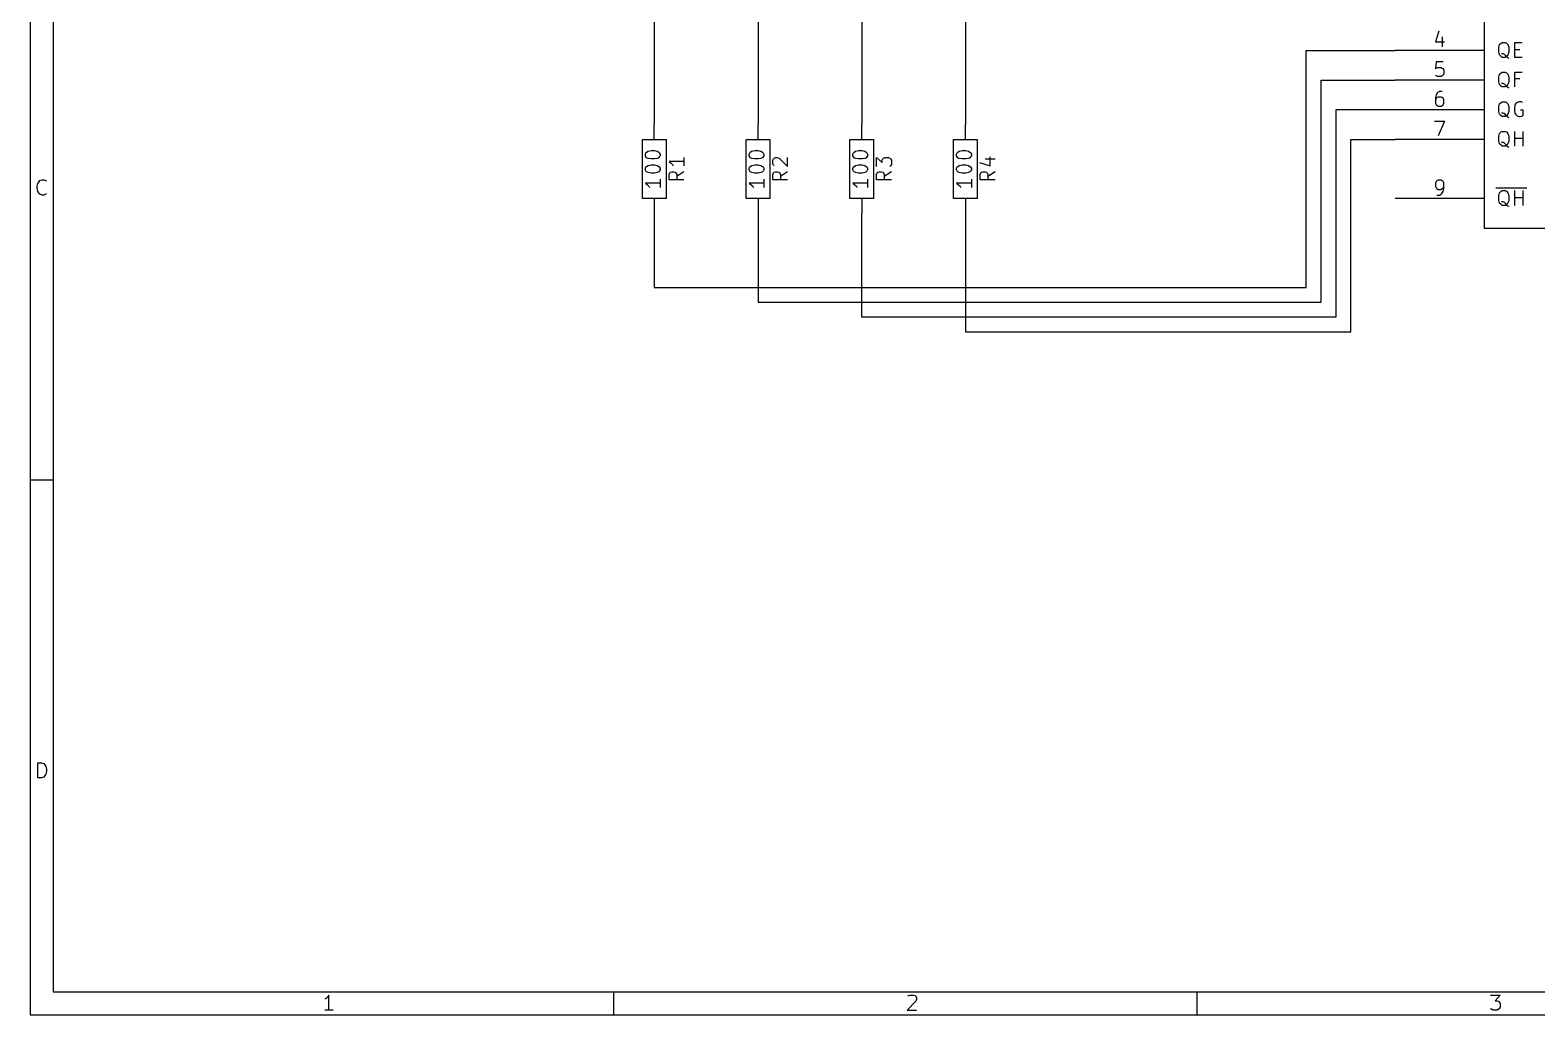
# Model space of a CAD drawing. Extents: x 10 to 269, y -206 to -10.
# Drawn here: x 10 to 139.1, y -205.9 to -121.4 of the extents above; entities that cross this region are included whole.
import ezdxf

# ---------------------------------------------------------------- set-up
doc = ezdxf.new("R2010")
doc.units = 0
doc.header["$MEASUREMENT"] = 0
doc.layers.add('BLACK', color=7, linetype='CONTINUOUS')

msp = doc.modelspace()

# ---------------------------------------------------------------- linework, layer by layer
at = {"layer": 'Black'}
for p, q in [((134.62, -110.49), (134.62, -138.43)), ((130.734, -121.539), (130.454, -122.453)), ((130.454, -122.453), (131.216, -122.453)), ((131.039, -122.022), (131.039, -122.885)), ((134.62, -123.19), (127, -123.19)), ((130.505, -124.155), (130.454, -124.739)), ((130.454, -124.739), (130.505, -124.689)), ((131.115, -124.155), (130.505, -124.155)), ((130.505, -124.689), (130.632, -124.638)), ((130.632, -124.638), (130.937, -124.638)), ((130.937, -124.638), (131.039, -124.689)), ((131.039, -124.689), (131.115, -124.739)), ((131.115, -124.739), (131.166, -124.866)), ((131.166, -125.171), (131.115, -125.298)), ((131.166, -124.866), (131.166, -125.171)), ((134.62, -125.73), (127, -125.73)), ((130.505, -125.349), (130.454, -125.298)), ((130.632, -125.425), (130.505, -125.349)), ((130.937, -125.425), (130.632, -125.425)), ((131.039, -125.349), (130.937, -125.425)), ((131.115, -125.298), (131.039, -125.349)), ((130.505, -127), (130.454, -127.229)), ((130.454, -127.229), (130.454, -127.711)), ((130.505, -127.279), (130.454, -127.406)), ((130.454, -127.711), (130.505, -127.838)), ((130.632, -126.797), (130.505, -127)), ((130.556, -127.229), (130.505, -127.279)), ((130.505, -127.838), (130.556, -127.889)), ((130.683, -127.178), (130.556, -127.229)), ((130.683, -126.746), (130.632, -126.797)), ((130.81, -126.695), (130.683, -126.746)), ((130.937, -127.178), (130.683, -127.178)), ((131.039, -126.695), (130.81, -126.695)), ((131.039, -127.229), (130.937, -127.178)), ((131.115, -127.279), (131.039, -127.229)), ((131.039, -127.889), (131.115, -127.838)), ((131.166, -127.406), (131.115, -127.279)), ((131.115, -127.838), (131.166, -127.711)), ((131.166, -127.711), (131.166, -127.406)), ((134.62, -128.27), (127, -128.27)), ((130.556, -127.889), (130.683, -127.965)), ((130.683, -127.965), (130.937, -127.965)), ((130.937, -127.965), (131.039, -127.889)), ((63.5, -130.81), (63.5, -129.54)), ((72.39, -130.81), (72.39, -129.54)), ((81.28, -130.81), (81.28, -129.54)), ((90.17, -130.81), (90.17, -129.54)), ((130.378, -129.235), (131.216, -129.235)), ((131.216, -129.235), (130.683, -130.505)), ((62.484, -135.89), (62.484, -130.81)), ((62.484, -130.81), (64.516, -130.81)), ((64.516, -130.81), (64.516, -135.89)), ((71.374, -135.89), (71.374, -130.81)), ((71.374, -130.81), (73.406, -130.81)), ((73.406, -130.81), (73.406, -135.89)), ((80.264, -135.89), (80.264, -130.81)), ((80.264, -130.81), (82.296, -130.81)), ((82.296, -130.81), (82.296, -135.89)), ((89.154, -135.89), (89.154, -130.81)), ((89.154, -130.81), (91.186, -130.81)), ((91.186, -130.81), (91.186, -135.89)), ((134.62, -130.81), (127, -130.81)), ((130.505, -134.417), (130.454, -134.544)), ((130.454, -134.544), (130.454, -134.849)), ((130.454, -134.849), (130.505, -134.976)), ((130.556, -134.366), (130.505, -134.417)), ((130.505, -134.976), (130.556, -135.026)), ((130.683, -134.315), (130.556, -134.366)), ((130.556, -135.026), (130.683, -135.103)), ((130.556, -135.585), (130.81, -135.585)), ((130.937, -134.315), (130.683, -134.315)), ((130.683, -135.103), (130.937, -135.103)), ((130.81, -135.585), (130.937, -135.509)), ((131.039, -134.366), (130.937, -134.315)), ((130.937, -135.103), (131.039, -135.026)), ((130.937, -135.509), (130.988, -135.458)), ((130.988, -135.458), (131.115, -135.28)), ((131.115, -134.417), (131.039, -134.366)), ((131.039, -135.026), (131.115, -134.976)), ((131.166, -134.544), (131.115, -134.417)), ((131.115, -134.976), (131.166, -134.849)), ((131.115, -135.28), (131.166, -135.026)), ((131.166, -135.026), (131.166, -134.544)), ((64.516, -135.89), (62.484, -135.89)), ((63.5, -135.89), (63.5, -137.16)), ((73.406, -135.89), (71.374, -135.89)), ((72.39, -135.89), (72.39, -137.16)), ((82.296, -135.89), (80.264, -135.89)), ((81.28, -135.89), (81.28, -137.16)), ((91.186, -135.89), (89.154, -135.89)), ((90.17, -135.89), (90.17, -137.16)), ((134.62, -135.89), (127, -135.89)), ((134.62, -138.43), (154.94, -138.43))]:
    msp.add_line(p, q, dxfattribs=at)
at = {"layer": 'Blue 4'}
for p, q in [((63.5, -73.66), (63.5, -129.54)), ((72.39, -73.66), (72.39, -129.54)), ((81.28, -73.66), (81.28, -129.54)), ((90.17, -73.66), (90.17, -129.54)), ((119.38, -143.51), (119.38, -123.19)), ((119.38, -123.19), (127, -123.19)), ((120.65, -144.78), (120.65, -125.73)), ((120.65, -125.73), (127, -125.73)), ((127, -128.27), (121.92, -128.27)), ((121.92, -128.27), (121.92, -146.05)), ((123.19, -147.32), (123.19, -130.81)), ((123.19, -130.81), (127, -130.81)), ((63.5, -137.16), (63.5, -143.51)), ((72.39, -137.16), (72.39, -144.78)), ((81.28, -146.05), (81.28, -137.16)), ((90.17, -137.16), (90.17, -147.32)), ((63.5, -143.51), (119.38, -143.51)), ((72.39, -144.78), (120.65, -144.78)), ((121.92, -146.05), (81.28, -146.05)), ((90.17, -147.32), (123.19, -147.32))]:
    msp.add_line(p, q, dxfattribs=at)
at = {"layer": 'Gray 1'}
for p, q in [((135.941, -122.682), (136.068, -122.555)), ((136.068, -122.555), (136.169, -122.504)), ((136.169, -122.504), (136.423, -122.504)), ((136.423, -122.504), (136.55, -122.555)), ((136.55, -122.555), (136.652, -122.682)), ((137.262, -123.774), (137.262, -122.504)), ((137.262, -122.504), (137.871, -122.504)), ((135.89, -122.911), (135.941, -122.682)), ((135.89, -123.342), (135.89, -122.911)), ((135.941, -123.571), (135.89, -123.342)), ((136.068, -123.698), (135.941, -123.571)), ((136.169, -123.774), (136.068, -123.698)), ((136.246, -123.469), (136.119, -123.469)), ((136.423, -123.774), (136.169, -123.774)), ((136.373, -123.52), (136.246, -123.469)), ((136.55, -123.698), (136.373, -123.52)), ((136.55, -123.698), (136.423, -123.774)), ((136.652, -123.571), (136.55, -123.698)), ((136.652, -123.825), (136.55, -123.698)), ((136.652, -122.682), (136.728, -122.911)), ((136.728, -123.342), (136.652, -123.571)), ((136.779, -123.876), (136.652, -123.825)), ((136.728, -122.911), (136.728, -123.342)), ((137.262, -123.088), (137.693, -123.088)), ((137.871, -123.774), (137.262, -123.774)), ((135.89, -125.451), (135.941, -125.222)), ((135.941, -125.222), (136.068, -125.095)), ((136.068, -125.095), (136.169, -125.044)), ((136.169, -125.044), (136.423, -125.044)), ((136.423, -125.044), (136.55, -125.095)), ((136.55, -125.095), (136.652, -125.222)), ((136.652, -125.222), (136.728, -125.451)), ((137.262, -126.314), (137.262, -125.044)), ((137.262, -125.044), (137.871, -125.044)), ((135.89, -125.882), (135.89, -125.451)), ((135.941, -126.111), (135.89, -125.882)), ((136.068, -126.238), (135.941, -126.111)), ((136.169, -126.314), (136.068, -126.238)), ((136.246, -126.009), (136.119, -126.009)), ((136.423, -126.314), (136.169, -126.314)), ((136.373, -126.06), (136.246, -126.009)), ((136.55, -126.238), (136.373, -126.06)), ((136.55, -126.238), (136.423, -126.314)), ((136.652, -126.111), (136.55, -126.238)), ((136.652, -126.365), (136.55, -126.238)), ((136.728, -125.882), (136.652, -126.111)), ((136.779, -126.416), (136.652, -126.365)), ((136.728, -125.451), (136.728, -125.882)), ((137.693, -125.628), (137.262, -125.628)), ((135.89, -127.991), (135.941, -127.762)), ((135.941, -127.762), (136.068, -127.635)), ((136.068, -127.635), (136.169, -127.584)), ((136.169, -127.584), (136.423, -127.584)), ((136.423, -127.584), (136.55, -127.635)), ((136.55, -127.635), (136.652, -127.762)), ((136.652, -127.762), (136.728, -127.991)), ((137.312, -127.762), (137.262, -127.889)), ((137.439, -127.635), (137.312, -127.762)), ((137.617, -127.584), (137.439, -127.635)), ((137.795, -127.584), (137.617, -127.584)), ((137.922, -127.635), (137.795, -127.584)), ((135.89, -128.422), (135.89, -127.991)), ((135.941, -128.651), (135.89, -128.422)), ((136.068, -128.778), (135.941, -128.651)), ((136.169, -128.854), (136.068, -128.778)), ((136.246, -128.549), (136.119, -128.549)), ((136.423, -128.854), (136.169, -128.854)), ((136.373, -128.6), (136.246, -128.549)), ((136.55, -128.778), (136.373, -128.6)), ((136.55, -128.778), (136.423, -128.854)), ((136.652, -128.651), (136.55, -128.778)), ((136.652, -128.905), (136.55, -128.778)), ((136.728, -128.422), (136.652, -128.651)), ((136.779, -128.956), (136.652, -128.905)), ((136.728, -127.991), (136.728, -128.422)), ((137.262, -127.889), (137.211, -128.118)), ((137.211, -128.118), (137.211, -128.295)), ((137.211, -128.295), (137.262, -128.549)), ((137.262, -128.549), (137.312, -128.651)), ((137.312, -128.651), (137.439, -128.778)), ((137.439, -128.778), (137.617, -128.854)), ((137.617, -128.854), (137.744, -128.854)), ((137.973, -128.295), (137.744, -128.295)), ((137.744, -128.854), (137.922, -128.778)), ((137.922, -128.778), (137.973, -128.727)), ((137.973, -128.727), (137.973, -128.295)), ((135.89, -130.531), (135.941, -130.302)), ((135.941, -130.302), (136.068, -130.175)), ((136.068, -130.175), (136.169, -130.124)), ((136.169, -130.124), (136.423, -130.124)), ((136.423, -130.124), (136.55, -130.175)), ((136.55, -130.175), (136.652, -130.302)), ((136.652, -130.302), (136.728, -130.531)), ((137.262, -131.394), (137.262, -130.124)), ((137.973, -131.394), (137.973, -130.124)), ((135.89, -130.962), (135.89, -130.531)), ((135.941, -131.191), (135.89, -130.962)), ((136.068, -131.318), (135.941, -131.191)), ((136.169, -131.394), (136.068, -131.318)), ((136.246, -131.089), (136.119, -131.089)), ((136.423, -131.394), (136.169, -131.394)), ((136.373, -131.14), (136.246, -131.089)), ((136.55, -131.318), (136.373, -131.14)), ((136.55, -131.318), (136.423, -131.394)), ((136.652, -131.191), (136.55, -131.318)), ((136.652, -131.445), (136.55, -131.318)), ((136.728, -130.962), (136.652, -131.191)), ((136.779, -131.496), (136.652, -131.445)), ((136.728, -130.531), (136.728, -130.962)), ((137.262, -130.708), (137.973, -130.708)), ((62.738, -132.08), (62.7888, -131.953)), ((62.738, -132.207), (62.738, -132.08)), ((62.7888, -132.309), (62.738, -132.207)), ((62.7888, -131.953), (62.8396, -131.902)), ((62.8396, -132.385), (62.7888, -132.309)), ((62.8396, -131.902), (62.9666, -131.826)), ((62.9666, -132.436), (62.8396, -132.385)), ((62.9666, -131.826), (63.2206, -131.775)), ((63.2206, -132.486), (62.9666, -132.436)), ((62.9666, -133.045), (63.2206, -132.994)), ((63.2206, -131.775), (63.5254, -131.775)), ((63.5254, -132.486), (63.2206, -132.486)), ((63.2206, -132.994), (63.5254, -132.994)), ((63.5254, -131.775), (63.754, -131.826)), ((63.754, -132.436), (63.5254, -132.486)), ((63.5254, -132.994), (63.754, -133.045)), ((63.754, -131.826), (63.881, -131.902)), ((63.881, -132.385), (63.754, -132.436)), ((63.881, -131.902), (63.9318, -131.953)), ((63.9318, -132.309), (63.881, -132.385)), ((63.9318, -131.953), (64.008, -132.08)), ((64.008, -132.207), (63.9318, -132.309)), ((64.008, -132.08), (64.008, -132.207)), ((66.04, -132.715), (64.77, -132.715)), ((64.77, -132.715), (64.9478, -132.842)), ((64.9478, -132.842), (65.0748, -132.969)), ((65.0748, -132.969), (65.1256, -133.071)), ((66.04, -132.359), (66.04, -133.071)), ((71.628, -132.08), (71.6788, -131.953)), ((71.628, -132.207), (71.628, -132.08)), ((71.6788, -132.309), (71.628, -132.207)), ((71.6788, -131.953), (71.7296, -131.902)), ((71.7296, -132.385), (71.6788, -132.309)), ((71.7296, -131.902), (71.8566, -131.826)), ((71.8566, -132.436), (71.7296, -132.385)), ((71.8566, -131.826), (72.1106, -131.775)), ((72.1106, -132.486), (71.8566, -132.436)), ((71.8566, -133.045), (72.1106, -132.994)), ((72.1106, -131.775), (72.4154, -131.775)), ((72.4154, -132.486), (72.1106, -132.486)), ((72.1106, -132.994), (72.4154, -132.994)), ((72.4154, -131.775), (72.644, -131.826)), ((72.644, -132.436), (72.4154, -132.486)), ((72.4154, -132.994), (72.644, -133.045)), ((72.644, -131.826), (72.771, -131.902)), ((72.771, -132.385), (72.644, -132.436)), ((72.771, -131.902), (72.8218, -131.953)), ((72.8218, -132.309), (72.771, -132.385)), ((72.8218, -131.953), (72.898, -132.08)), ((72.898, -132.207), (72.8218, -132.309)), ((72.898, -132.08), (72.898, -132.207)), ((73.66, -132.588), (73.7108, -132.486)), ((73.66, -132.893), (73.66, -132.588)), ((73.7108, -133.02), (73.66, -132.893)), ((73.7108, -132.486), (73.7616, -132.41)), ((73.7616, -132.41), (73.8886, -132.359)), ((73.8886, -132.359), (74.0156, -132.359)), ((74.0156, -132.359), (74.1934, -132.41)), ((74.1934, -132.41), (74.93, -133.147)), ((74.93, -133.147), (74.93, -132.359)), ((80.518, -132.08), (80.5688, -131.953)), ((80.518, -132.207), (80.518, -132.08)), ((80.5688, -132.309), (80.518, -132.207)), ((80.5688, -131.953), (80.6196, -131.902)), ((80.6196, -132.385), (80.5688, -132.309)), ((80.6196, -131.902), (80.7466, -131.826)), ((80.7466, -132.436), (80.6196, -132.385)), ((80.7466, -131.826), (81.0006, -131.775)), ((81.0006, -132.486), (80.7466, -132.436)), ((80.7466, -133.045), (81.0006, -132.994)), ((81.0006, -131.775), (81.3054, -131.775)), ((81.3054, -132.486), (81.0006, -132.486)), ((81.0006, -132.994), (81.3054, -132.994)), ((81.3054, -131.775), (81.534, -131.826)), ((81.534, -132.436), (81.3054, -132.486)), ((81.3054, -132.994), (81.534, -133.045)), ((81.534, -131.826), (81.661, -131.902)), ((81.661, -132.385), (81.534, -132.436)), ((81.661, -131.902), (81.7118, -131.953)), ((81.7118, -132.309), (81.661, -132.385)), ((81.7118, -131.953), (81.788, -132.08)), ((81.788, -132.207), (81.7118, -132.309)), ((81.788, -132.08), (81.788, -132.207)), ((82.55, -133.147), (82.55, -132.359)), ((82.55, -132.359), (83.0326, -132.791)), ((83.0326, -132.588), (83.0834, -132.486)), ((83.0326, -132.791), (83.0326, -132.588)), ((83.0834, -132.486), (83.1342, -132.41)), ((83.1342, -132.41), (83.2612, -132.359)), ((83.2612, -132.359), (83.566, -132.359)), ((83.566, -132.359), (83.693, -132.41)), ((83.693, -132.41), (83.7438, -132.486)), ((83.7438, -132.486), (83.82, -132.588)), ((83.82, -132.969), (83.7438, -133.071)), ((83.82, -132.588), (83.82, -132.969)), ((89.408, -132.08), (89.4588, -131.953)), ((89.408, -132.207), (89.408, -132.08)), ((89.4588, -132.309), (89.408, -132.207)), ((89.4588, -131.953), (89.5096, -131.902)), ((89.5096, -132.385), (89.4588, -132.309)), ((89.5096, -131.902), (89.6366, -131.826)), ((89.6366, -132.436), (89.5096, -132.385)), ((89.6366, -131.826), (89.8906, -131.775)), ((89.8906, -132.486), (89.6366, -132.436)), ((89.6366, -133.045), (89.8906, -132.994)), ((89.8906, -131.775), (90.1954, -131.775)), ((90.1954, -132.486), (89.8906, -132.486)), ((89.8906, -132.994), (90.1954, -132.994)), ((90.1954, -131.775), (90.424, -131.826)), ((90.424, -132.436), (90.1954, -132.486)), ((90.1954, -132.994), (90.424, -133.045)), ((90.424, -131.826), (90.551, -131.902)), ((90.551, -132.385), (90.424, -132.436)), ((90.551, -131.902), (90.6018, -131.953)), ((90.6018, -132.309), (90.551, -132.385)), ((90.6018, -131.953), (90.678, -132.08)), ((90.678, -132.207), (90.6018, -132.309)), ((90.678, -132.08), (90.678, -132.207)), ((91.3638, -132.791), (92.2782, -133.071)), ((91.8464, -132.486), (92.71, -132.486)), ((92.2782, -133.071), (92.2782, -132.309)), ((62.738, -133.299), (62.7888, -133.172)), ((62.738, -133.426), (62.738, -133.299)), ((62.7888, -133.528), (62.738, -133.426)), ((62.7888, -133.172), (62.8396, -133.121)), ((62.8396, -133.604), (62.7888, -133.528)), ((62.8396, -133.121), (62.9666, -133.045)), ((62.9666, -133.655), (62.8396, -133.604)), ((63.2206, -133.706), (62.9666, -133.655)), ((63.5254, -133.706), (63.2206, -133.706)), ((63.754, -133.655), (63.5254, -133.706)), ((63.754, -133.045), (63.881, -133.121)), ((63.881, -133.604), (63.754, -133.655)), ((63.881, -133.121), (63.9318, -133.172)), ((63.9318, -133.528), (63.881, -133.604)), ((63.9318, -133.172), (64.008, -133.299)), ((64.008, -133.426), (63.9318, -133.528)), ((64.008, -133.299), (64.008, -133.426)), ((64.008, -134.214), (64.008, -134.925)), ((64.77, -133.807), (64.8208, -133.68)), ((64.77, -134.29), (64.77, -133.807)), ((66.04, -134.29), (64.77, -134.29)), ((64.8208, -133.68), (64.8716, -133.629)), ((64.8716, -133.629), (64.9986, -133.579)), ((64.9986, -133.579), (65.1764, -133.579)), ((65.1764, -133.579), (65.3034, -133.629)), ((65.3034, -133.629), (65.3542, -133.68)), ((65.3542, -133.68), (65.4304, -133.807)), ((66.04, -133.579), (65.4304, -133.985)), ((65.4304, -133.807), (65.4304, -134.29)), ((71.628, -133.299), (71.6788, -133.172)), ((71.628, -133.426), (71.628, -133.299)), ((71.6788, -133.528), (71.628, -133.426)), ((71.6788, -133.172), (71.7296, -133.121)), ((71.7296, -133.604), (71.6788, -133.528)), ((71.7296, -133.121), (71.8566, -133.045)), ((71.8566, -133.655), (71.7296, -133.604)), ((72.1106, -133.706), (71.8566, -133.655)), ((72.4154, -133.706), (72.1106, -133.706)), ((72.644, -133.655), (72.4154, -133.706)), ((72.644, -133.045), (72.771, -133.121)), ((72.771, -133.604), (72.644, -133.655)), ((72.771, -133.121), (72.8218, -133.172)), ((72.8218, -133.528), (72.771, -133.604)), ((72.8218, -133.172), (72.898, -133.299)), ((72.898, -133.426), (72.8218, -133.528)), ((72.898, -133.299), (72.898, -133.426)), ((72.898, -134.214), (72.898, -134.925)), ((73.66, -133.807), (73.7108, -133.68)), ((73.66, -134.29), (73.66, -133.807)), ((74.93, -134.29), (73.66, -134.29)), ((73.7616, -133.071), (73.7108, -133.02)), ((73.7108, -133.68), (73.7616, -133.629)), ((73.7616, -133.629), (73.8886, -133.579)), ((73.8886, -133.579), (74.0664, -133.579)), ((74.0664, -133.579), (74.1934, -133.629)), ((74.1934, -133.629), (74.2442, -133.68)), ((74.2442, -133.68), (74.3204, -133.807)), ((74.93, -133.579), (74.3204, -133.985)), ((74.3204, -133.807), (74.3204, -134.29)), ((80.518, -133.299), (80.5688, -133.172)), ((80.518, -133.426), (80.518, -133.299)), ((80.5688, -133.528), (80.518, -133.426)), ((80.5688, -133.172), (80.6196, -133.121)), ((80.6196, -133.604), (80.5688, -133.528)), ((80.6196, -133.121), (80.7466, -133.045)), ((80.7466, -133.655), (80.6196, -133.604)), ((81.0006, -133.706), (80.7466, -133.655)), ((81.3054, -133.706), (81.0006, -133.706)), ((81.534, -133.655), (81.3054, -133.706)), ((81.534, -133.045), (81.661, -133.121)), ((81.661, -133.604), (81.534, -133.655)), ((81.661, -133.121), (81.7118, -133.172)), ((81.7118, -133.528), (81.661, -133.604)), ((81.7118, -133.172), (81.788, -133.299)), ((81.788, -133.426), (81.7118, -133.528)), ((81.788, -133.299), (81.788, -133.426)), ((81.788, -134.214), (81.788, -134.925)), ((82.55, -133.807), (82.6008, -133.68)), ((82.55, -134.29), (82.55, -133.807)), ((83.82, -134.29), (82.55, -134.29)), ((82.6008, -133.68), (82.6516, -133.629)), ((82.6516, -133.629), (82.7786, -133.579)), ((82.7786, -133.579), (82.9564, -133.579)), ((82.9564, -133.579), (83.0834, -133.629)), ((83.0834, -133.629), (83.1342, -133.68)), ((83.1342, -133.68), (83.2104, -133.807)), ((83.82, -133.579), (83.2104, -133.985)), ((83.2104, -133.807), (83.2104, -134.29)), ((83.7438, -133.071), (83.693, -133.147)), ((89.408, -133.299), (89.4588, -133.172)), ((89.408, -133.426), (89.408, -133.299)), ((89.4588, -133.528), (89.408, -133.426)), ((89.4588, -133.172), (89.5096, -133.121)), ((89.5096, -133.604), (89.4588, -133.528)), ((89.5096, -133.121), (89.6366, -133.045)), ((89.6366, -133.655), (89.5096, -133.604)), ((89.8906, -133.706), (89.6366, -133.655)), ((90.1954, -133.706), (89.8906, -133.706)), ((90.424, -133.655), (90.1954, -133.706)), ((90.424, -133.045), (90.551, -133.121)), ((90.551, -133.604), (90.424, -133.655)), ((90.551, -133.121), (90.6018, -133.172)), ((90.6018, -133.528), (90.551, -133.604)), ((90.6018, -133.172), (90.678, -133.299)), ((90.678, -133.426), (90.6018, -133.528)), ((90.678, -133.299), (90.678, -133.426)), ((90.678, -134.214), (90.678, -134.925)), ((91.44, -133.807), (91.4908, -133.68)), ((91.44, -134.29), (91.44, -133.807)), ((92.71, -134.29), (91.44, -134.29)), ((91.4908, -133.68), (91.5416, -133.629)), ((91.5416, -133.629), (91.6686, -133.579)), ((91.6686, -133.579), (91.8464, -133.579)), ((91.8464, -133.579), (91.9734, -133.629)), ((91.9734, -133.629), (92.0242, -133.68)), ((92.0242, -133.68), (92.1004, -133.807)), ((92.71, -133.579), (92.1004, -133.985)), ((92.1004, -133.807), (92.1004, -134.29)), ((64.008, -134.569), (62.738, -134.569)), ((62.738, -134.569), (62.9158, -134.696)), ((62.9158, -134.696), (63.0428, -134.823)), ((63.0428, -134.823), (63.0936, -134.925)), ((72.898, -134.569), (71.628, -134.569)), ((71.628, -134.569), (71.8058, -134.696)), ((71.8058, -134.696), (71.9328, -134.823)), ((71.9328, -134.823), (71.9836, -134.925)), ((81.788, -134.569), (80.518, -134.569)), ((80.518, -134.569), (80.6958, -134.696)), ((80.6958, -134.696), (80.8228, -134.823)), ((80.8228, -134.823), (80.8736, -134.925)), ((90.678, -134.569), (89.408, -134.569)), ((89.408, -134.569), (89.5858, -134.696)), ((89.5858, -134.696), (89.7128, -134.823)), ((89.7128, -134.823), (89.7636, -134.925)), ((135.636, -134.976), (138.278, -134.976)), ((135.89, -135.611), (135.941, -135.382)), ((135.941, -135.382), (136.068, -135.255)), ((136.068, -135.255), (136.169, -135.204)), ((136.169, -135.204), (136.423, -135.204)), ((136.423, -135.204), (136.55, -135.255)), ((136.55, -135.255), (136.652, -135.382)), ((136.652, -135.382), (136.728, -135.611)), ((137.262, -136.474), (137.262, -135.204)), ((137.973, -136.474), (137.973, -135.204)), ((135.89, -136.042), (135.89, -135.611)), ((135.941, -136.271), (135.89, -136.042)), ((136.068, -136.398), (135.941, -136.271)), ((136.169, -136.474), (136.068, -136.398)), ((136.246, -136.169), (136.119, -136.169)), ((136.423, -136.474), (136.169, -136.474)), ((136.373, -136.22), (136.246, -136.169)), ((136.55, -136.398), (136.373, -136.22)), ((136.55, -136.398), (136.423, -136.474)), ((136.652, -136.271), (136.55, -136.398)), ((136.652, -136.525), (136.55, -136.398)), ((136.728, -136.042), (136.652, -136.271)), ((136.779, -136.576), (136.652, -136.525)), ((136.728, -135.611), (136.728, -136.042)), ((137.262, -135.788), (137.973, -135.788))]:
    msp.add_line(p, q, dxfattribs=at)
at = {"layer": 'Red 2'}
for p, q in [((10.0076, -10.0076), (10.0076, -205.892)), ((11.9888, -11.9888), (11.9888, -203.911)), ((10.8458, -134.341), (11.049, -134.29)), ((11.049, -134.29), (11.176, -134.29)), ((11.176, -134.29), (11.3538, -134.341)), ((10.6172, -134.823), (10.668, -134.595)), ((10.6172, -135.026), (10.6172, -134.823)), ((10.668, -135.255), (10.6172, -135.026)), ((10.668, -134.595), (10.7442, -134.468)), ((10.7442, -135.382), (10.668, -135.255)), ((10.7442, -134.468), (10.8458, -134.341)), ((10.8458, -135.509), (10.7442, -135.382)), ((11.049, -135.585), (10.8458, -135.509)), ((11.176, -135.585), (11.049, -135.585)), ((11.3538, -135.509), (11.176, -135.585)), ((11.3538, -134.341), (11.4046, -134.391)), ((11.4046, -135.458), (11.3538, -135.509)), ((10.0076, -159.995), (11.9888, -159.995)), ((10.668, -185.572), (10.668, -184.277)), ((10.668, -184.277), (10.9728, -184.277)), ((10.9728, -184.277), (11.176, -184.328)), ((11.176, -184.328), (11.2776, -184.455)), ((11.2776, -184.455), (11.3538, -184.582)), ((11.3538, -184.582), (11.4046, -184.81)), ((10.9728, -185.572), (10.668, -185.572)), ((11.176, -185.496), (10.9728, -185.572)), ((11.2776, -185.369), (11.176, -185.496)), ((11.3538, -185.242), (11.2776, -185.369)), ((11.4046, -185.014), (11.3538, -185.242)), ((11.4046, -184.81), (11.4046, -185.014)), ((11.9888, -203.911), (267.411, -203.911)), ((59.9948, -203.911), (59.9948, -205.892)), ((110.007, -203.911), (110.007, -205.892)), ((35.3822, -204.495), (35.2552, -204.546)), ((35.4838, -204.368), (35.3822, -204.495)), ((35.6108, -204.191), (35.4838, -204.368)), ((35.6108, -205.486), (35.6108, -204.191)), ((85.9028, -204.724), (85.1662, -205.486)), ((85.2424, -204.292), (85.2932, -204.241)), ((85.2932, -204.241), (85.4202, -204.191)), ((85.4202, -204.191), (85.725, -204.191)), ((85.725, -204.191), (85.852, -204.241)), ((85.852, -204.241), (85.9028, -204.292)), ((85.9028, -204.292), (85.979, -204.419)), ((85.979, -204.546), (85.9028, -204.724)), ((85.979, -204.419), (85.979, -204.546)), ((135.179, -204.191), (135.992, -204.191)), ((135.992, -204.191), (135.56, -204.673)), ((135.56, -204.673), (135.738, -204.673)), ((135.738, -204.673), (135.865, -204.724)), ((135.865, -204.724), (135.915, -204.8)), ((135.915, -204.8), (135.992, -204.927)), ((135.992, -205.232), (135.915, -205.359)), ((135.992, -204.927), (135.992, -205.232)), ((10.0076, -205.892), (269.392, -205.892)), ((35.9918, -205.486), (35.2552, -205.486)), ((85.1662, -205.486), (85.979, -205.486)), ((135.255, -205.41), (135.179, -205.359)), ((135.382, -205.486), (135.255, -205.41)), ((135.738, -205.486), (135.382, -205.486)), ((135.865, -205.41), (135.738, -205.486)), ((135.915, -205.359), (135.865, -205.41))]:
    msp.add_line(p, q, dxfattribs=at)

doc.saveas('drawing.dxf')
